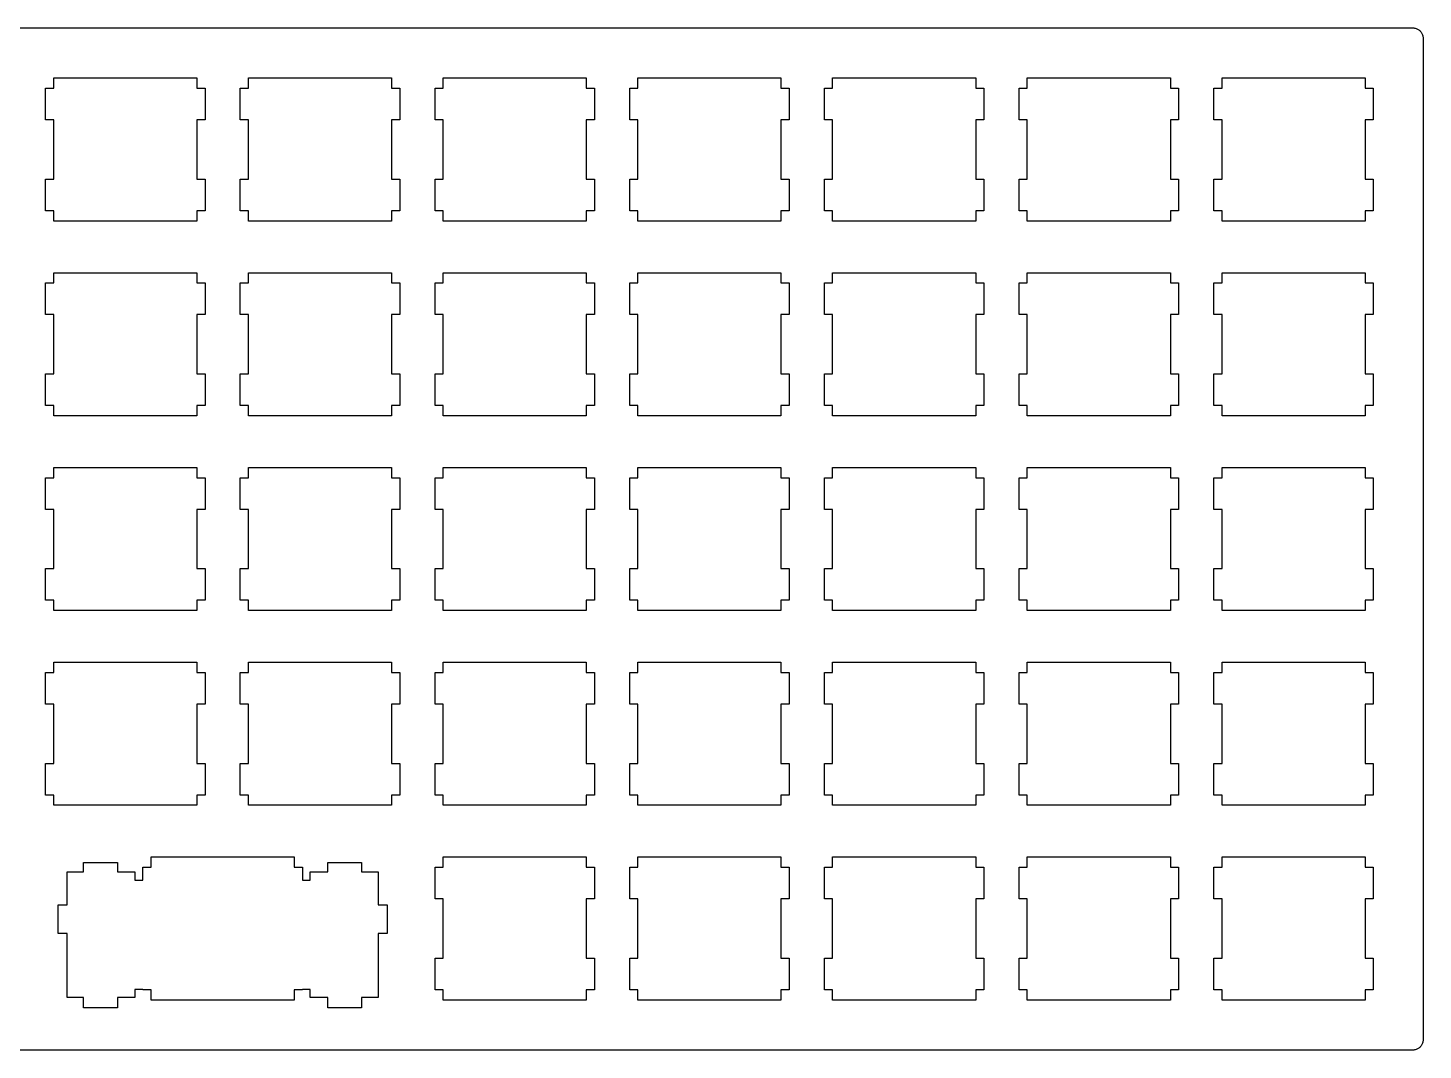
# Model space of a CAD drawing. Header units: inches. Extents: x 0 to 273, y 0 to 100.
# Drawn here: x 136.5 to 273, y 0 to 100 of the extents above; entities that cross this region are included whole.
import ezdxf

# ---------------------------------------------------------------- set-up
doc = ezdxf.new("R2010")
doc.units = ezdxf.units.IN
doc.header["$MEASUREMENT"] = 0
doc.layers.get('0').update_dxf_attribs({"true_color": 0xc2ced6})

msp = doc.modelspace()

# ---------------------------------------------------------------- linework, layer by layer
at = {"color": 0}
for p, q in [((1, 100, 14.5), (272, 100, 14.5)), ((272, 100, 14.5), (272.08, 100, 14.5)), ((272.08, 100, 14.5), (272.16, 99.99, 14.5)), ((272.16, 99.99, 14.5), (272.23, 99.97, 14.5)), ((272.23, 99.97, 14.5), (272.31, 99.95, 14.5)), ((272.31, 99.95, 14.5), (272.38, 99.92, 14.5)), ((272.38, 99.92, 14.5), (272.45, 99.89, 14.5)), ((272.45, 99.89, 14.5), (272.52, 99.85, 14.5)), ((272.52, 99.85, 14.5), (272.59, 99.81, 14.5)), ((272.59, 99.81, 14.5), (272.65, 99.76, 14.5)), ((272.65, 99.76, 14.5), (272.71, 99.71, 14.5)), ((272.71, 99.71, 14.5), (272.76, 99.65, 14.5)), ((272.76, 99.65, 14.5), (272.81, 99.59, 14.5)), ((272.81, 99.59, 14.5), (272.85, 99.52, 14.5)), ((272.85, 99.52, 14.5), (272.89, 99.45, 14.5)), ((272.89, 99.45, 14.5), (272.92, 99.38, 14.5)), ((272.92, 99.38, 14.5), (272.95, 99.31, 14.5)), ((272.95, 99.31, 14.5), (272.97, 99.23, 14.5)), ((272.97, 99.23, 14.5), (272.99, 99.16, 14.5)), ((272.99, 99.16, 14.5), (273, 99.08, 14.5)), ((273, 99.08, 14.5), (273, 99, 14.5)), ((273, 99, 14.5), (273, 1, 14.5)), ((139.03, 94.1, 14.5), (139.03, 95.1, 14.5)), ((139.03, 95.1, 14.5), (153.03, 95.1, 14.5)), ((153.03, 95.1, 14.5), (153.03, 94.1, 14.5)), ((158.08, 94.1, 14.5), (158.08, 95.1, 14.5)), ((158.08, 95.1, 14.5), (172.08, 95.1, 14.5)), ((172.08, 95.1, 14.5), (172.08, 94.1, 14.5)), ((177.13, 94.1, 14.5), (177.13, 95.1, 14.5)), ((177.13, 95.1, 14.5), (191.13, 95.1, 14.5)), ((191.13, 95.1, 14.5), (191.13, 94.1, 14.5)), ((196.18, 94.1, 14.5), (196.18, 95.1, 14.5)), ((196.18, 95.1, 14.5), (210.18, 95.1, 14.5)), ((210.18, 95.1, 14.5), (210.18, 94.1, 14.5)), ((215.23, 94.1, 14.5), (215.23, 95.1, 14.5)), ((215.23, 95.1, 14.5), (229.23, 95.1, 14.5)), ((229.23, 95.1, 14.5), (229.23, 94.1, 14.5)), ((234.28, 94.1, 14.5), (234.28, 95.1, 14.5)), ((234.28, 95.1, 14.5), (248.28, 95.1, 14.5)), ((248.28, 95.1, 14.5), (248.28, 94.1, 14.5)), ((253.33, 94.1, 14.5), (253.33, 95.1, 14.5)), ((253.33, 95.1, 14.5), (267.33, 95.1, 14.5)), ((267.33, 95.1, 14.5), (267.33, 94.1, 14.5)), ((138.23, 91, 14.5), (138.23, 94.1, 14.5)), ((138.23, 94.1, 14.5), (139.03, 94.1, 14.5)), ((153.03, 94.1, 14.5), (153.83, 94.1, 14.5)), ((153.83, 94.1, 14.5), (153.83, 91, 14.5)), ((157.28, 91, 14.5), (157.28, 94.1, 14.5)), ((157.28, 94.1, 14.5), (158.08, 94.1, 14.5)), ((172.08, 94.1, 14.5), (172.88, 94.1, 14.5)), ((172.88, 94.1, 14.5), (172.88, 91, 14.5)), ((176.33, 91, 14.5), (176.33, 94.1, 14.5)), ((176.33, 94.1, 14.5), (177.13, 94.1, 14.5)), ((191.13, 94.1, 14.5), (191.93, 94.1, 14.5)), ((191.93, 94.1, 14.5), (191.93, 91, 14.5)), ((195.38, 91, 14.5), (195.38, 94.1, 14.5)), ((195.38, 94.1, 14.5), (196.18, 94.1, 14.5)), ((210.18, 94.1, 14.5), (210.98, 94.1, 14.5)), ((210.98, 94.1, 14.5), (210.98, 91, 14.5)), ((214.43, 91, 14.5), (214.43, 94.1, 14.5)), ((214.43, 94.1, 14.5), (215.23, 94.1, 14.5)), ((229.23, 94.1, 14.5), (230.03, 94.1, 14.5)), ((230.03, 94.1, 14.5), (230.03, 91, 14.5)), ((233.48, 91, 14.5), (233.48, 94.1, 14.5)), ((233.48, 94.1, 14.5), (234.28, 94.1, 14.5)), ((248.28, 94.1, 14.5), (249.08, 94.1, 14.5)), ((249.08, 94.1, 14.5), (249.08, 91, 14.5)), ((252.53, 91, 14.5), (252.53, 94.1, 14.5)), ((252.53, 94.1, 14.5), (253.33, 94.1, 14.5)), ((267.33, 94.1, 14.5), (268.13, 94.1, 14.5)), ((268.13, 94.1, 14.5), (268.13, 91, 14.5)), ((139.03, 91, 14.5), (138.23, 91, 14.5)), ((139.03, 85.2, 14.5), (139.03, 91, 14.5)), ((153.83, 91, 14.5), (153.03, 91, 14.5)), ((153.03, 91, 14.5), (153.03, 85.2, 14.5)), ((158.08, 91, 14.5), (157.28, 91, 14.5)), ((158.08, 85.2, 14.5), (158.08, 91, 14.5)), ((172.88, 91, 14.5), (172.08, 91, 14.5)), ((172.08, 91, 14.5), (172.08, 85.2, 14.5)), ((177.13, 91, 14.5), (176.33, 91, 14.5)), ((177.13, 85.2, 14.5), (177.13, 91, 14.5)), ((191.93, 91, 14.5), (191.13, 91, 14.5)), ((191.13, 91, 14.5), (191.13, 85.2, 14.5)), ((196.18, 91, 14.5), (195.38, 91, 14.5)), ((196.18, 85.2, 14.5), (196.18, 91, 14.5)), ((210.98, 91, 14.5), (210.18, 91, 14.5)), ((210.18, 91, 14.5), (210.18, 85.2, 14.5)), ((215.23, 91, 14.5), (214.43, 91, 14.5)), ((215.23, 85.2, 14.5), (215.23, 91, 14.5)), ((230.03, 91, 14.5), (229.23, 91, 14.5)), ((229.23, 91, 14.5), (229.23, 85.2, 14.5)), ((234.28, 91, 14.5), (233.48, 91, 14.5)), ((234.28, 85.2, 14.5), (234.28, 91, 14.5)), ((249.08, 91, 14.5), (248.28, 91, 14.5)), ((248.28, 91, 14.5), (248.28, 85.2, 14.5)), ((253.33, 91, 14.5), (252.53, 91, 14.5)), ((253.33, 85.2, 14.5), (253.33, 91, 14.5)), ((268.13, 91, 14.5), (267.33, 91, 14.5)), ((267.33, 91, 14.5), (267.33, 85.2, 14.5)), ((138.23, 82.1, 14.5), (138.23, 85.2, 14.5)), ((138.23, 85.2, 14.5), (139.03, 85.2, 14.5)), ((153.03, 85.2, 14.5), (153.83, 85.2, 14.5)), ((153.83, 85.2, 14.5), (153.83, 82.1, 14.5)), ((157.28, 82.1, 14.5), (157.28, 85.2, 14.5)), ((157.28, 85.2, 14.5), (158.08, 85.2, 14.5)), ((172.08, 85.2, 14.5), (172.88, 85.2, 14.5)), ((172.88, 85.2, 14.5), (172.88, 82.1, 14.5)), ((176.33, 82.1, 14.5), (176.33, 85.2, 14.5)), ((176.33, 85.2, 14.5), (177.13, 85.2, 14.5)), ((191.13, 85.2, 14.5), (191.93, 85.2, 14.5)), ((191.93, 85.2, 14.5), (191.93, 82.1, 14.5)), ((195.38, 82.1, 14.5), (195.38, 85.2, 14.5)), ((195.38, 85.2, 14.5), (196.18, 85.2, 14.5)), ((210.18, 85.2, 14.5), (210.98, 85.2, 14.5)), ((210.98, 85.2, 14.5), (210.98, 82.1, 14.5)), ((214.43, 82.1, 14.5), (214.43, 85.2, 14.5)), ((214.43, 85.2, 14.5), (215.23, 85.2, 14.5)), ((229.23, 85.2, 14.5), (230.03, 85.2, 14.5)), ((230.03, 85.2, 14.5), (230.03, 82.1, 14.5)), ((233.48, 82.1, 14.5), (233.48, 85.2, 14.5)), ((233.48, 85.2, 14.5), (234.28, 85.2, 14.5)), ((248.28, 85.2, 14.5), (249.08, 85.2, 14.5)), ((249.08, 85.2, 14.5), (249.08, 82.1, 14.5)), ((252.53, 82.1, 14.5), (252.53, 85.2, 14.5)), ((252.53, 85.2, 14.5), (253.33, 85.2, 14.5)), ((267.33, 85.2, 14.5), (268.13, 85.2, 14.5)), ((268.13, 85.2, 14.5), (268.13, 82.1, 14.5)), ((139.03, 82.1, 14.5), (138.23, 82.1, 14.5)), ((139.03, 81.1, 14.5), (139.03, 82.1, 14.5)), ((153.03, 82.1, 14.5), (153.03, 81.1, 14.5)), ((153.83, 82.1, 14.5), (153.03, 82.1, 14.5)), ((158.08, 82.1, 14.5), (157.28, 82.1, 14.5)), ((158.08, 81.1, 14.5), (158.08, 82.1, 14.5)), ((172.08, 82.1, 14.5), (172.08, 81.1, 14.5)), ((172.88, 82.1, 14.5), (172.08, 82.1, 14.5)), ((177.13, 82.1, 14.5), (176.33, 82.1, 14.5)), ((177.13, 81.1, 14.5), (177.13, 82.1, 14.5)), ((191.13, 82.1, 14.5), (191.13, 81.1, 14.5)), ((191.93, 82.1, 14.5), (191.13, 82.1, 14.5)), ((196.18, 82.1, 14.5), (195.38, 82.1, 14.5)), ((196.18, 81.1, 14.5), (196.18, 82.1, 14.5)), ((210.18, 82.1, 14.5), (210.18, 81.1, 14.5)), ((210.98, 82.1, 14.5), (210.18, 82.1, 14.5)), ((215.23, 82.1, 14.5), (214.43, 82.1, 14.5)), ((215.23, 81.1, 14.5), (215.23, 82.1, 14.5)), ((229.23, 82.1, 14.5), (229.23, 81.1, 14.5)), ((230.03, 82.1, 14.5), (229.23, 82.1, 14.5)), ((234.28, 82.1, 14.5), (233.48, 82.1, 14.5)), ((234.28, 81.1, 14.5), (234.28, 82.1, 14.5)), ((248.28, 82.1, 14.5), (248.28, 81.1, 14.5)), ((249.08, 82.1, 14.5), (248.28, 82.1, 14.5)), ((253.33, 82.1, 14.5), (252.53, 82.1, 14.5)), ((253.33, 81.1, 14.5), (253.33, 82.1, 14.5)), ((267.33, 82.1, 14.5), (267.33, 81.1, 14.5)), ((268.13, 82.1, 14.5), (267.33, 82.1, 14.5)), ((153.03, 81.1, 14.5), (139.03, 81.1, 14.5)), ((172.08, 81.1, 14.5), (158.08, 81.1, 14.5)), ((191.13, 81.1, 14.5), (177.13, 81.1, 14.5)), ((210.18, 81.1, 14.5), (196.18, 81.1, 14.5)), ((229.23, 81.1, 14.5), (215.23, 81.1, 14.5)), ((248.28, 81.1, 14.5), (234.28, 81.1, 14.5)), ((267.33, 81.1, 14.5), (253.33, 81.1, 14.5)), ((139.03, 75.05, 14.5), (139.03, 76.05, 14.5)), ((139.03, 76.05, 14.5), (153.03, 76.05, 14.5)), ((153.03, 76.05, 14.5), (153.03, 75.05, 14.5)), ((158.08, 75.05, 14.5), (158.08, 76.05, 14.5)), ((158.08, 76.05, 14.5), (172.08, 76.05, 14.5)), ((172.08, 76.05, 14.5), (172.08, 75.05, 14.5)), ((177.13, 75.05, 14.5), (177.13, 76.05, 14.5)), ((177.13, 76.05, 14.5), (191.13, 76.05, 14.5)), ((191.13, 76.05, 14.5), (191.13, 75.05, 14.5)), ((196.18, 75.05, 14.5), (196.18, 76.05, 14.5)), ((196.18, 76.05, 14.5), (210.18, 76.05, 14.5)), ((210.18, 76.05, 14.5), (210.18, 75.05, 14.5)), ((215.23, 75.05, 14.5), (215.23, 76.05, 14.5)), ((215.23, 76.05, 14.5), (229.23, 76.05, 14.5)), ((229.23, 76.05, 14.5), (229.23, 75.05, 14.5)), ((234.28, 75.05, 14.5), (234.28, 76.05, 14.5)), ((234.28, 76.05, 14.5), (248.28, 76.05, 14.5)), ((248.28, 76.05, 14.5), (248.28, 75.05, 14.5)), ((253.33, 75.05, 14.5), (253.33, 76.05, 14.5)), ((253.33, 76.05, 14.5), (267.33, 76.05, 14.5)), ((267.33, 76.05, 14.5), (267.33, 75.05, 14.5)), ((138.23, 71.95, 14.5), (138.23, 75.05, 14.5)), ((138.23, 75.05, 14.5), (139.03, 75.05, 14.5)), ((153.03, 75.05, 14.5), (153.83, 75.05, 14.5)), ((153.83, 75.05, 14.5), (153.83, 71.95, 14.5)), ((157.28, 71.95, 14.5), (157.28, 75.05, 14.5)), ((157.28, 75.05, 14.5), (158.08, 75.05, 14.5)), ((172.08, 75.05, 14.5), (172.88, 75.05, 14.5)), ((172.88, 75.05, 14.5), (172.88, 71.95, 14.5)), ((176.33, 71.95, 14.5), (176.33, 75.05, 14.5)), ((176.33, 75.05, 14.5), (177.13, 75.05, 14.5)), ((191.13, 75.05, 14.5), (191.93, 75.05, 14.5)), ((191.93, 75.05, 14.5), (191.93, 71.95, 14.5)), ((195.38, 71.95, 14.5), (195.38, 75.05, 14.5)), ((195.38, 75.05, 14.5), (196.18, 75.05, 14.5)), ((210.18, 75.05, 14.5), (210.98, 75.05, 14.5)), ((210.98, 75.05, 14.5), (210.98, 71.95, 14.5)), ((214.43, 71.95, 14.5), (214.43, 75.05, 14.5)), ((214.43, 75.05, 14.5), (215.23, 75.05, 14.5)), ((229.23, 75.05, 14.5), (230.03, 75.05, 14.5)), ((230.03, 75.05, 14.5), (230.03, 71.95, 14.5)), ((233.48, 71.95, 14.5), (233.48, 75.05, 14.5)), ((233.48, 75.05, 14.5), (234.28, 75.05, 14.5)), ((248.28, 75.05, 14.5), (249.08, 75.05, 14.5)), ((249.08, 75.05, 14.5), (249.08, 71.95, 14.5)), ((252.53, 71.95, 14.5), (252.53, 75.05, 14.5)), ((252.53, 75.05, 14.5), (253.33, 75.05, 14.5)), ((267.33, 75.05, 14.5), (268.13, 75.05, 14.5)), ((268.13, 75.05, 14.5), (268.13, 71.95, 14.5)), ((139.03, 71.95, 14.5), (138.23, 71.95, 14.5)), ((139.03, 66.15, 14.5), (139.03, 71.95, 14.5)), ((153.83, 71.95, 14.5), (153.03, 71.95, 14.5)), ((153.03, 71.95, 14.5), (153.03, 66.15, 14.5)), ((158.08, 71.95, 14.5), (157.28, 71.95, 14.5)), ((158.08, 66.15, 14.5), (158.08, 71.95, 14.5)), ((172.88, 71.95, 14.5), (172.08, 71.95, 14.5)), ((172.08, 71.95, 14.5), (172.08, 66.15, 14.5)), ((177.13, 71.95, 14.5), (176.33, 71.95, 14.5)), ((177.13, 66.15, 14.5), (177.13, 71.95, 14.5)), ((191.93, 71.95, 14.5), (191.13, 71.95, 14.5)), ((191.13, 71.95, 14.5), (191.13, 66.15, 14.5)), ((196.18, 71.95, 14.5), (195.38, 71.95, 14.5)), ((196.18, 66.15, 14.5), (196.18, 71.95, 14.5)), ((210.98, 71.95, 14.5), (210.18, 71.95, 14.5)), ((210.18, 71.95, 14.5), (210.18, 66.15, 14.5)), ((215.23, 71.95, 14.5), (214.43, 71.95, 14.5)), ((215.23, 66.15, 14.5), (215.23, 71.95, 14.5)), ((230.03, 71.95, 14.5), (229.23, 71.95, 14.5)), ((229.23, 71.95, 14.5), (229.23, 66.15, 14.5)), ((234.28, 71.95, 14.5), (233.48, 71.95, 14.5)), ((234.28, 66.15, 14.5), (234.28, 71.95, 14.5)), ((249.08, 71.95, 14.5), (248.28, 71.95, 14.5)), ((248.28, 71.95, 14.5), (248.28, 66.15, 14.5)), ((253.33, 71.95, 14.5), (252.53, 71.95, 14.5)), ((253.33, 66.15, 14.5), (253.33, 71.95, 14.5)), ((268.13, 71.95, 14.5), (267.33, 71.95, 14.5)), ((267.33, 71.95, 14.5), (267.33, 66.15, 14.5)), ((138.23, 63.05, 14.5), (138.23, 66.15, 14.5)), ((138.23, 66.15, 14.5), (139.03, 66.15, 14.5)), ((153.03, 66.15, 14.5), (153.83, 66.15, 14.5)), ((153.83, 66.15, 14.5), (153.83, 63.05, 14.5)), ((157.28, 63.05, 14.5), (157.28, 66.15, 14.5)), ((157.28, 66.15, 14.5), (158.08, 66.15, 14.5)), ((172.08, 66.15, 14.5), (172.88, 66.15, 14.5)), ((172.88, 66.15, 14.5), (172.88, 63.05, 14.5)), ((176.33, 63.05, 14.5), (176.33, 66.15, 14.5)), ((176.33, 66.15, 14.5), (177.13, 66.15, 14.5)), ((191.13, 66.15, 14.5), (191.93, 66.15, 14.5)), ((191.93, 66.15, 14.5), (191.93, 63.05, 14.5)), ((195.38, 63.05, 14.5), (195.38, 66.15, 14.5)), ((195.38, 66.15, 14.5), (196.18, 66.15, 14.5)), ((210.18, 66.15, 14.5), (210.98, 66.15, 14.5)), ((210.98, 66.15, 14.5), (210.98, 63.05, 14.5)), ((214.43, 63.05, 14.5), (214.43, 66.15, 14.5)), ((214.43, 66.15, 14.5), (215.23, 66.15, 14.5)), ((229.23, 66.15, 14.5), (230.03, 66.15, 14.5)), ((230.03, 66.15, 14.5), (230.03, 63.05, 14.5)), ((233.48, 63.05, 14.5), (233.48, 66.15, 14.5)), ((233.48, 66.15, 14.5), (234.28, 66.15, 14.5)), ((248.28, 66.15, 14.5), (249.08, 66.15, 14.5)), ((249.08, 66.15, 14.5), (249.08, 63.05, 14.5)), ((252.53, 63.05, 14.5), (252.53, 66.15, 14.5)), ((252.53, 66.15, 14.5), (253.33, 66.15, 14.5)), ((267.33, 66.15, 14.5), (268.13, 66.15, 14.5)), ((268.13, 66.15, 14.5), (268.13, 63.05, 14.5)), ((139.03, 63.05, 14.5), (138.23, 63.05, 14.5)), ((139.03, 62.05, 14.5), (139.03, 63.05, 14.5)), ((153.03, 63.05, 14.5), (153.03, 62.05, 14.5)), ((153.83, 63.05, 14.5), (153.03, 63.05, 14.5)), ((158.08, 63.05, 14.5), (157.28, 63.05, 14.5)), ((158.08, 62.05, 14.5), (158.08, 63.05, 14.5)), ((172.08, 63.05, 14.5), (172.08, 62.05, 14.5)), ((172.88, 63.05, 14.5), (172.08, 63.05, 14.5)), ((177.13, 63.05, 14.5), (176.33, 63.05, 14.5)), ((177.13, 62.05, 14.5), (177.13, 63.05, 14.5)), ((191.13, 63.05, 14.5), (191.13, 62.05, 14.5)), ((191.93, 63.05, 14.5), (191.13, 63.05, 14.5)), ((196.18, 63.05, 14.5), (195.38, 63.05, 14.5)), ((196.18, 62.05, 14.5), (196.18, 63.05, 14.5)), ((210.18, 63.05, 14.5), (210.18, 62.05, 14.5)), ((210.98, 63.05, 14.5), (210.18, 63.05, 14.5)), ((215.23, 63.05, 14.5), (214.43, 63.05, 14.5)), ((215.23, 62.05, 14.5), (215.23, 63.05, 14.5)), ((229.23, 63.05, 14.5), (229.23, 62.05, 14.5)), ((230.03, 63.05, 14.5), (229.23, 63.05, 14.5)), ((234.28, 63.05, 14.5), (233.48, 63.05, 14.5)), ((234.28, 62.05, 14.5), (234.28, 63.05, 14.5)), ((248.28, 63.05, 14.5), (248.28, 62.05, 14.5)), ((249.08, 63.05, 14.5), (248.28, 63.05, 14.5)), ((253.33, 63.05, 14.5), (252.53, 63.05, 14.5)), ((253.33, 62.05, 14.5), (253.33, 63.05, 14.5)), ((267.33, 63.05, 14.5), (267.33, 62.05, 14.5)), ((268.13, 63.05, 14.5), (267.33, 63.05, 14.5)), ((153.03, 62.05, 14.5), (139.03, 62.05, 14.5)), ((172.08, 62.05, 14.5), (158.08, 62.05, 14.5)), ((191.13, 62.05, 14.5), (177.13, 62.05, 14.5)), ((210.18, 62.05, 14.5), (196.18, 62.05, 14.5)), ((229.23, 62.05, 14.5), (215.23, 62.05, 14.5)), ((248.28, 62.05, 14.5), (234.28, 62.05, 14.5)), ((267.33, 62.05, 14.5), (253.33, 62.05, 14.5)), ((138.23, 52.9, 14.5), (138.23, 56, 14.5)), ((138.23, 56, 14.5), (139.03, 56, 14.5)), ((139.03, 56, 14.5), (139.03, 57, 14.5)), ((139.03, 57, 14.5), (153.03, 57, 14.5)), ((153.03, 57, 14.5), (153.03, 56, 14.5)), ((153.03, 56, 14.5), (153.83, 56, 14.5)), ((153.83, 56, 14.5), (153.83, 52.9, 14.5)), ((157.28, 52.9, 14.5), (157.28, 56, 14.5)), ((157.28, 56, 14.5), (158.08, 56, 14.5)), ((158.08, 56, 14.5), (158.08, 57, 14.5)), ((158.08, 57, 14.5), (172.08, 57, 14.5)), ((172.08, 57, 14.5), (172.08, 56, 14.5)), ((172.08, 56, 14.5), (172.88, 56, 14.5)), ((172.88, 56, 14.5), (172.88, 52.9, 14.5)), ((176.33, 52.9, 14.5), (176.33, 56, 14.5)), ((176.33, 56, 14.5), (177.13, 56, 14.5)), ((177.13, 56, 14.5), (177.13, 57, 14.5)), ((177.13, 57, 14.5), (191.13, 57, 14.5)), ((191.13, 57, 14.5), (191.13, 56, 14.5)), ((191.13, 56, 14.5), (191.93, 56, 14.5)), ((191.93, 56, 14.5), (191.93, 52.9, 14.5)), ((195.38, 52.9, 14.5), (195.38, 56, 14.5)), ((195.38, 56, 14.5), (196.18, 56, 14.5)), ((196.18, 56, 14.5), (196.18, 57, 14.5)), ((196.18, 57, 14.5), (210.18, 57, 14.5)), ((210.18, 57, 14.5), (210.18, 56, 14.5)), ((210.18, 56, 14.5), (210.98, 56, 14.5)), ((210.98, 56, 14.5), (210.98, 52.9, 14.5)), ((214.43, 52.9, 14.5), (214.43, 56, 14.5)), ((214.43, 56, 14.5), (215.23, 56, 14.5)), ((215.23, 56, 14.5), (215.23, 57, 14.5)), ((215.23, 57, 14.5), (229.23, 57, 14.5)), ((229.23, 57, 14.5), (229.23, 56, 14.5)), ((229.23, 56, 14.5), (230.03, 56, 14.5)), ((230.03, 56, 14.5), (230.03, 52.9, 14.5)), ((233.48, 52.9, 14.5), (233.48, 56, 14.5)), ((233.48, 56, 14.5), (234.28, 56, 14.5)), ((234.28, 56, 14.5), (234.28, 57, 14.5)), ((234.28, 57, 14.5), (248.28, 57, 14.5)), ((248.28, 57, 14.5), (248.28, 56, 14.5)), ((248.28, 56, 14.5), (249.08, 56, 14.5)), ((249.08, 56, 14.5), (249.08, 52.9, 14.5)), ((252.53, 52.9, 14.5), (252.53, 56, 14.5)), ((252.53, 56, 14.5), (253.33, 56, 14.5)), ((253.33, 56, 14.5), (253.33, 57, 14.5)), ((253.33, 57, 14.5), (267.33, 57, 14.5)), ((267.33, 57, 14.5), (267.33, 56, 14.5)), ((267.33, 56, 14.5), (268.13, 56, 14.5)), ((268.13, 56, 14.5), (268.13, 52.9, 14.5)), ((139.03, 52.9, 14.5), (138.23, 52.9, 14.5)), ((139.03, 47.1, 14.5), (139.03, 52.9, 14.5)), ((153.83, 52.9, 14.5), (153.03, 52.9, 14.5)), ((153.03, 52.9, 14.5), (153.03, 47.1, 14.5)), ((158.08, 52.9, 14.5), (157.28, 52.9, 14.5)), ((158.08, 47.1, 14.5), (158.08, 52.9, 14.5)), ((172.88, 52.9, 14.5), (172.08, 52.9, 14.5)), ((172.08, 52.9, 14.5), (172.08, 47.1, 14.5)), ((177.13, 52.9, 14.5), (176.33, 52.9, 14.5)), ((177.13, 47.1, 14.5), (177.13, 52.9, 14.5)), ((191.93, 52.9, 14.5), (191.13, 52.9, 14.5)), ((191.13, 52.9, 14.5), (191.13, 47.1, 14.5)), ((196.18, 52.9, 14.5), (195.38, 52.9, 14.5)), ((196.18, 47.1, 14.5), (196.18, 52.9, 14.5)), ((210.98, 52.9, 14.5), (210.18, 52.9, 14.5)), ((210.18, 52.9, 14.5), (210.18, 47.1, 14.5)), ((215.23, 52.9, 14.5), (214.43, 52.9, 14.5)), ((215.23, 47.1, 14.5), (215.23, 52.9, 14.5)), ((230.03, 52.9, 14.5), (229.23, 52.9, 14.5)), ((229.23, 52.9, 14.5), (229.23, 47.1, 14.5)), ((234.28, 52.9, 14.5), (233.48, 52.9, 14.5)), ((234.28, 47.1, 14.5), (234.28, 52.9, 14.5)), ((249.08, 52.9, 14.5), (248.28, 52.9, 14.5)), ((248.28, 52.9, 14.5), (248.28, 47.1, 14.5)), ((253.33, 52.9, 14.5), (252.53, 52.9, 14.5)), ((253.33, 47.1, 14.5), (253.33, 52.9, 14.5)), ((268.13, 52.9, 14.5), (267.33, 52.9, 14.5)), ((267.33, 52.9, 14.5), (267.33, 47.1, 14.5)), ((138.23, 44, 14.5), (138.23, 47.1, 14.5)), ((138.23, 47.1, 14.5), (139.03, 47.1, 14.5)), ((153.03, 47.1, 14.5), (153.83, 47.1, 14.5)), ((153.83, 47.1, 14.5), (153.83, 44, 14.5)), ((157.28, 44, 14.5), (157.28, 47.1, 14.5)), ((157.28, 47.1, 14.5), (158.08, 47.1, 14.5)), ((172.08, 47.1, 14.5), (172.88, 47.1, 14.5)), ((172.88, 47.1, 14.5), (172.88, 44, 14.5)), ((176.33, 44, 14.5), (176.33, 47.1, 14.5)), ((176.33, 47.1, 14.5), (177.13, 47.1, 14.5)), ((191.13, 47.1, 14.5), (191.93, 47.1, 14.5)), ((191.93, 47.1, 14.5), (191.93, 44, 14.5)), ((195.38, 44, 14.5), (195.38, 47.1, 14.5)), ((195.38, 47.1, 14.5), (196.18, 47.1, 14.5)), ((210.18, 47.1, 14.5), (210.98, 47.1, 14.5)), ((210.98, 47.1, 14.5), (210.98, 44, 14.5)), ((214.43, 44, 14.5), (214.43, 47.1, 14.5)), ((214.43, 47.1, 14.5), (215.23, 47.1, 14.5)), ((229.23, 47.1, 14.5), (230.03, 47.1, 14.5)), ((230.03, 47.1, 14.5), (230.03, 44, 14.5)), ((233.48, 44, 14.5), (233.48, 47.1, 14.5)), ((233.48, 47.1, 14.5), (234.28, 47.1, 14.5)), ((248.28, 47.1, 14.5), (249.08, 47.1, 14.5)), ((249.08, 47.1, 14.5), (249.08, 44, 14.5)), ((252.53, 44, 14.5), (252.53, 47.1, 14.5)), ((252.53, 47.1, 14.5), (253.33, 47.1, 14.5)), ((267.33, 47.1, 14.5), (268.13, 47.1, 14.5)), ((268.13, 47.1, 14.5), (268.13, 44, 14.5)), ((139.03, 44, 14.5), (138.23, 44, 14.5)), ((139.03, 43, 14.5), (139.03, 44, 14.5)), ((153.03, 44, 14.5), (153.03, 43, 14.5)), ((153.83, 44, 14.5), (153.03, 44, 14.5)), ((158.08, 44, 14.5), (157.28, 44, 14.5)), ((158.08, 43, 14.5), (158.08, 44, 14.5)), ((172.08, 44, 14.5), (172.08, 43, 14.5)), ((172.88, 44, 14.5), (172.08, 44, 14.5)), ((177.13, 44, 14.5), (176.33, 44, 14.5)), ((177.13, 43, 14.5), (177.13, 44, 14.5)), ((191.13, 44, 14.5), (191.13, 43, 14.5)), ((191.93, 44, 14.5), (191.13, 44, 14.5)), ((196.18, 44, 14.5), (195.38, 44, 14.5)), ((196.18, 43, 14.5), (196.18, 44, 14.5)), ((210.18, 44, 14.5), (210.18, 43, 14.5)), ((210.98, 44, 14.5), (210.18, 44, 14.5)), ((215.23, 44, 14.5), (214.43, 44, 14.5)), ((215.23, 43, 14.5), (215.23, 44, 14.5)), ((229.23, 44, 14.5), (229.23, 43, 14.5)), ((230.03, 44, 14.5), (229.23, 44, 14.5)), ((234.28, 44, 14.5), (233.48, 44, 14.5)), ((234.28, 43, 14.5), (234.28, 44, 14.5)), ((248.28, 44, 14.5), (248.28, 43, 14.5)), ((249.08, 44, 14.5), (248.28, 44, 14.5)), ((253.33, 44, 14.5), (252.53, 44, 14.5)), ((253.33, 43, 14.5), (253.33, 44, 14.5)), ((267.33, 44, 14.5), (267.33, 43, 14.5)), ((268.13, 44, 14.5), (267.33, 44, 14.5)), ((153.03, 43, 14.5), (139.03, 43, 14.5)), ((172.08, 43, 14.5), (158.08, 43, 14.5)), ((191.13, 43, 14.5), (177.13, 43, 14.5)), ((210.18, 43, 14.5), (196.18, 43, 14.5)), ((229.23, 43, 14.5), (215.23, 43, 14.5)), ((248.28, 43, 14.5), (234.28, 43, 14.5)), ((267.33, 43, 14.5), (253.33, 43, 14.5)), ((138.23, 33.85, 14.5), (138.23, 36.95, 14.5)), ((138.23, 36.95, 14.5), (139.03, 36.95, 14.5)), ((139.03, 36.95, 14.5), (139.03, 37.95, 14.5)), ((139.03, 37.95, 14.5), (153.03, 37.95, 14.5)), ((153.03, 37.95, 14.5), (153.03, 36.95, 14.5)), ((153.03, 36.95, 14.5), (153.83, 36.95, 14.5)), ((153.83, 36.95, 14.5), (153.83, 33.85, 14.5)), ((157.28, 33.85, 14.5), (157.28, 36.95, 14.5)), ((157.28, 36.95, 14.5), (158.08, 36.95, 14.5)), ((158.08, 36.95, 14.5), (158.08, 37.95, 14.5)), ((158.08, 37.95, 14.5), (172.08, 37.95, 14.5)), ((172.08, 37.95, 14.5), (172.08, 36.95, 14.5)), ((172.08, 36.95, 14.5), (172.88, 36.95, 14.5)), ((172.88, 36.95, 14.5), (172.88, 33.85, 14.5)), ((176.33, 33.85, 14.5), (176.33, 36.95, 14.5)), ((176.33, 36.95, 14.5), (177.13, 36.95, 14.5)), ((177.13, 36.95, 14.5), (177.13, 37.95, 14.5)), ((177.13, 37.95, 14.5), (191.13, 37.95, 14.5)), ((191.13, 37.95, 14.5), (191.13, 36.95, 14.5)), ((191.13, 36.95, 14.5), (191.93, 36.95, 14.5)), ((191.93, 36.95, 14.5), (191.93, 33.85, 14.5)), ((195.38, 33.85, 14.5), (195.38, 36.95, 14.5)), ((195.38, 36.95, 14.5), (196.18, 36.95, 14.5)), ((196.18, 36.95, 14.5), (196.18, 37.95, 14.5)), ((196.18, 37.95, 14.5), (210.18, 37.95, 14.5)), ((210.18, 37.95, 14.5), (210.18, 36.95, 14.5)), ((210.18, 36.95, 14.5), (210.98, 36.95, 14.5)), ((210.98, 36.95, 14.5), (210.98, 33.85, 14.5)), ((214.43, 33.85, 14.5), (214.43, 36.95, 14.5)), ((214.43, 36.95, 14.5), (215.23, 36.95, 14.5)), ((215.23, 36.95, 14.5), (215.23, 37.95, 14.5)), ((215.23, 37.95, 14.5), (229.23, 37.95, 14.5)), ((229.23, 37.95, 14.5), (229.23, 36.95, 14.5)), ((229.23, 36.95, 14.5), (230.03, 36.95, 14.5)), ((230.03, 36.95, 14.5), (230.03, 33.85, 14.5)), ((233.48, 33.85, 14.5), (233.48, 36.95, 14.5)), ((233.48, 36.95, 14.5), (234.28, 36.95, 14.5)), ((234.28, 36.95, 14.5), (234.28, 37.95, 14.5)), ((234.28, 37.95, 14.5), (248.28, 37.95, 14.5)), ((248.28, 37.95, 14.5), (248.28, 36.95, 14.5)), ((248.28, 36.95, 14.5), (249.08, 36.95, 14.5)), ((249.08, 36.95, 14.5), (249.08, 33.85, 14.5)), ((252.53, 33.85, 14.5), (252.53, 36.95, 14.5)), ((252.53, 36.95, 14.5), (253.33, 36.95, 14.5)), ((253.33, 36.95, 14.5), (253.33, 37.95, 14.5)), ((253.33, 37.95, 14.5), (267.33, 37.95, 14.5)), ((267.33, 37.95, 14.5), (267.33, 36.95, 14.5)), ((267.33, 36.95, 14.5), (268.13, 36.95, 14.5)), ((268.13, 36.95, 14.5), (268.13, 33.85, 14.5)), ((139.03, 33.85, 14.5), (138.23, 33.85, 14.5)), ((139.03, 28.05, 14.5), (139.03, 33.85, 14.5)), ((153.83, 33.85, 14.5), (153.03, 33.85, 14.5)), ((153.03, 33.85, 14.5), (153.03, 28.05, 14.5)), ((158.08, 33.85, 14.5), (157.28, 33.85, 14.5)), ((158.08, 28.05, 14.5), (158.08, 33.85, 14.5)), ((172.88, 33.85, 14.5), (172.08, 33.85, 14.5)), ((172.08, 33.85, 14.5), (172.08, 28.05, 14.5)), ((177.13, 33.85, 14.5), (176.33, 33.85, 14.5)), ((177.13, 28.05, 14.5), (177.13, 33.85, 14.5)), ((191.93, 33.85, 14.5), (191.13, 33.85, 14.5)), ((191.13, 33.85, 14.5), (191.13, 28.05, 14.5)), ((196.18, 33.85, 14.5), (195.38, 33.85, 14.5)), ((196.18, 28.05, 14.5), (196.18, 33.85, 14.5)), ((210.98, 33.85, 14.5), (210.18, 33.85, 14.5)), ((210.18, 33.85, 14.5), (210.18, 28.05, 14.5)), ((215.23, 33.85, 14.5), (214.43, 33.85, 14.5)), ((215.23, 28.05, 14.5), (215.23, 33.85, 14.5)), ((230.03, 33.85, 14.5), (229.23, 33.85, 14.5)), ((229.23, 33.85, 14.5), (229.23, 28.05, 14.5)), ((234.28, 33.85, 14.5), (233.48, 33.85, 14.5)), ((234.28, 28.05, 14.5), (234.28, 33.85, 14.5)), ((249.08, 33.85, 14.5), (248.28, 33.85, 14.5)), ((248.28, 33.85, 14.5), (248.28, 28.05, 14.5)), ((253.33, 33.85, 14.5), (252.53, 33.85, 14.5)), ((253.33, 28.05, 14.5), (253.33, 33.85, 14.5)), ((268.13, 33.85, 14.5), (267.33, 33.85, 14.5)), ((267.33, 33.85, 14.5), (267.33, 28.05, 14.5)), ((138.23, 24.95, 14.5), (138.23, 28.05, 14.5)), ((138.23, 28.05, 14.5), (139.03, 28.05, 14.5)), ((153.03, 28.05, 14.5), (153.83, 28.05, 14.5)), ((153.83, 28.05, 14.5), (153.83, 24.95, 14.5)), ((157.28, 24.95, 14.5), (157.28, 28.05, 14.5)), ((157.28, 28.05, 14.5), (158.08, 28.05, 14.5)), ((172.08, 28.05, 14.5), (172.88, 28.05, 14.5)), ((172.88, 28.05, 14.5), (172.88, 24.95, 14.5)), ((176.33, 24.95, 14.5), (176.33, 28.05, 14.5)), ((176.33, 28.05, 14.5), (177.13, 28.05, 14.5)), ((191.13, 28.05, 14.5), (191.93, 28.05, 14.5)), ((191.93, 28.05, 14.5), (191.93, 24.95, 14.5)), ((195.38, 24.95, 14.5), (195.38, 28.05, 14.5)), ((195.38, 28.05, 14.5), (196.18, 28.05, 14.5)), ((210.18, 28.05, 14.5), (210.98, 28.05, 14.5)), ((210.98, 28.05, 14.5), (210.98, 24.95, 14.5)), ((214.43, 24.95, 14.5), (214.43, 28.05, 14.5)), ((214.43, 28.05, 14.5), (215.23, 28.05, 14.5)), ((229.23, 28.05, 14.5), (230.03, 28.05, 14.5)), ((230.03, 28.05, 14.5), (230.03, 24.95, 14.5)), ((233.48, 24.95, 14.5), (233.48, 28.05, 14.5)), ((233.48, 28.05, 14.5), (234.28, 28.05, 14.5)), ((248.28, 28.05, 14.5), (249.08, 28.05, 14.5)), ((249.08, 28.05, 14.5), (249.08, 24.95, 14.5)), ((252.53, 24.95, 14.5), (252.53, 28.05, 14.5)), ((252.53, 28.05, 14.5), (253.33, 28.05, 14.5)), ((267.33, 28.05, 14.5), (268.13, 28.05, 14.5)), ((268.13, 28.05, 14.5), (268.13, 24.95, 14.5)), ((139.03, 24.95, 14.5), (138.23, 24.95, 14.5)), ((139.03, 23.95, 14.5), (139.03, 24.95, 14.5)), ((153.03, 24.95, 14.5), (153.03, 23.95, 14.5)), ((153.83, 24.95, 14.5), (153.03, 24.95, 14.5)), ((158.08, 24.95, 14.5), (157.28, 24.95, 14.5)), ((158.08, 23.95, 14.5), (158.08, 24.95, 14.5)), ((172.08, 24.95, 14.5), (172.08, 23.95, 14.5)), ((172.88, 24.95, 14.5), (172.08, 24.95, 14.5)), ((177.13, 24.95, 14.5), (176.33, 24.95, 14.5)), ((177.13, 23.95, 14.5), (177.13, 24.95, 14.5)), ((191.13, 24.95, 14.5), (191.13, 23.95, 14.5)), ((191.93, 24.95, 14.5), (191.13, 24.95, 14.5)), ((196.18, 24.95, 14.5), (195.38, 24.95, 14.5)), ((196.18, 23.95, 14.5), (196.18, 24.95, 14.5)), ((210.18, 24.95, 14.5), (210.18, 23.95, 14.5)), ((210.98, 24.95, 14.5), (210.18, 24.95, 14.5)), ((215.23, 24.95, 14.5), (214.43, 24.95, 14.5)), ((215.23, 23.95, 14.5), (215.23, 24.95, 14.5)), ((229.23, 24.95, 14.5), (229.23, 23.95, 14.5)), ((230.03, 24.95, 14.5), (229.23, 24.95, 14.5)), ((234.28, 24.95, 14.5), (233.48, 24.95, 14.5)), ((234.28, 23.95, 14.5), (234.28, 24.95, 14.5)), ((248.28, 24.95, 14.5), (248.28, 23.95, 14.5)), ((249.08, 24.95, 14.5), (248.28, 24.95, 14.5)), ((253.33, 24.95, 14.5), (252.53, 24.95, 14.5)), ((253.33, 23.95, 14.5), (253.33, 24.95, 14.5)), ((267.33, 24.95, 14.5), (267.33, 23.95, 14.5)), ((268.13, 24.95, 14.5), (267.33, 24.95, 14.5)), ((153.03, 23.95, 14.5), (139.03, 23.95, 14.5)), ((172.08, 23.95, 14.5), (158.08, 23.95, 14.5)), ((191.13, 23.95, 14.5), (177.13, 23.95, 14.5)), ((210.18, 23.95, 14.5), (196.18, 23.95, 14.5)), ((229.23, 23.95, 14.5), (215.23, 23.95, 14.5)), ((248.28, 23.95, 14.5), (234.28, 23.95, 14.5)), ((267.33, 23.95, 14.5), (253.33, 23.95, 14.5)), ((141.95, 17.43, 14.5), (141.95, 18.35, 14.5)), ((141.95, 18.35, 14.5), (145.25, 18.35, 14.5)), ((145.25, 18.35, 14.5), (145.25, 17.43, 14.5)), ((147.75, 16.63, 14.5), (147.75, 17.9, 14.5)), ((147.75, 17.9, 14.5), (148.55, 17.9, 14.5)), ((148.55, 17.9, 14.5), (148.55, 18.9, 14.5)), ((148.55, 18.9, 14.5), (162.55, 18.9, 14.5)), ((162.55, 18.9, 14.5), (162.55, 17.9, 14.5)), ((162.55, 17.9, 14.5), (163.35, 17.9, 14.5)), ((163.35, 17.9, 14.5), (163.35, 16.63, 14.5)), ((165.85, 17.43, 14.5), (165.85, 18.35, 14.5)), ((165.85, 18.35, 14.5), (169.15, 18.35, 14.5)), ((169.15, 18.35, 14.5), (169.15, 17.43, 14.5)), ((176.33, 14.8, 14.5), (176.33, 17.9, 14.5)), ((176.33, 17.9, 14.5), (177.13, 17.9, 14.5)), ((177.13, 17.9, 14.5), (177.13, 18.9, 14.5)), ((177.13, 18.9, 14.5), (191.13, 18.9, 14.5)), ((191.13, 18.9, 14.5), (191.13, 17.9, 14.5)), ((191.13, 17.9, 14.5), (191.93, 17.9, 14.5)), ((191.93, 17.9, 14.5), (191.93, 14.8, 14.5)), ((195.38, 14.8, 14.5), (195.38, 17.9, 14.5)), ((195.38, 17.9, 14.5), (196.18, 17.9, 14.5)), ((196.18, 17.9, 14.5), (196.18, 18.9, 14.5)), ((196.18, 18.9, 14.5), (210.18, 18.9, 14.5)), ((210.18, 18.9, 14.5), (210.18, 17.9, 14.5)), ((210.18, 17.9, 14.5), (210.98, 17.9, 14.5)), ((210.98, 17.9, 14.5), (210.98, 14.8, 14.5)), ((214.43, 14.8, 14.5), (214.43, 17.9, 14.5)), ((214.43, 17.9, 14.5), (215.23, 17.9, 14.5)), ((215.23, 17.9, 14.5), (215.23, 18.9, 14.5)), ((215.23, 18.9, 14.5), (229.23, 18.9, 14.5)), ((229.23, 18.9, 14.5), (229.23, 17.9, 14.5)), ((229.23, 17.9, 14.5), (230.03, 17.9, 14.5)), ((230.03, 17.9, 14.5), (230.03, 14.8, 14.5)), ((233.48, 14.8, 14.5), (233.48, 17.9, 14.5)), ((233.48, 17.9, 14.5), (234.28, 17.9, 14.5)), ((234.28, 17.9, 14.5), (234.28, 18.9, 14.5)), ((234.28, 18.9, 14.5), (248.28, 18.9, 14.5)), ((248.28, 18.9, 14.5), (248.28, 17.9, 14.5)), ((248.28, 17.9, 14.5), (249.08, 17.9, 14.5)), ((249.08, 17.9, 14.5), (249.08, 14.8, 14.5)), ((252.53, 14.8, 14.5), (252.53, 17.9, 14.5)), ((252.53, 17.9, 14.5), (253.33, 17.9, 14.5)), ((253.33, 17.9, 14.5), (253.33, 18.9, 14.5)), ((253.33, 18.9, 14.5), (267.33, 18.9, 14.5)), ((267.33, 18.9, 14.5), (267.33, 17.9, 14.5)), ((267.33, 17.9, 14.5), (268.13, 17.9, 14.5)), ((268.13, 17.9, 14.5), (268.13, 14.8, 14.5)), ((140.33, 14.2, 14.5), (140.33, 17.43, 14.5)), ((140.33, 17.43, 14.5), (141.95, 17.43, 14.5)), ((145.25, 17.43, 14.5), (146.97, 17.43, 14.5)), ((146.97, 17.43, 14.5), (146.97, 16.63, 14.5)), ((146.97, 16.63, 14.5), (147.75, 16.63, 14.5)), ((163.35, 16.63, 14.5), (164.13, 16.63, 14.5)), ((164.13, 16.63, 14.5), (164.13, 17.43, 14.5)), ((164.13, 17.43, 14.5), (165.85, 17.43, 14.5)), ((169.15, 17.43, 14.5), (170.78, 17.43, 14.5)), ((170.78, 17.43, 14.5), (170.78, 14.2, 14.5)), ((139.45, 11.4, 14.5), (139.45, 14.2, 14.5)), ((139.45, 14.2, 14.5), (140.33, 14.2, 14.5)), ((170.78, 14.2, 14.5), (171.65, 14.2, 14.5)), ((171.65, 14.2, 14.5), (171.65, 11.4, 14.5)), ((177.13, 14.8, 14.5), (176.33, 14.8, 14.5)), ((177.13, 9, 14.5), (177.13, 14.8, 14.5)), ((191.93, 14.8, 14.5), (191.13, 14.8, 14.5)), ((191.13, 14.8, 14.5), (191.13, 9, 14.5)), ((196.18, 14.8, 14.5), (195.38, 14.8, 14.5)), ((196.18, 9, 14.5), (196.18, 14.8, 14.5)), ((210.98, 14.8, 14.5), (210.18, 14.8, 14.5)), ((210.18, 14.8, 14.5), (210.18, 9, 14.5)), ((215.23, 14.8, 14.5), (214.43, 14.8, 14.5)), ((215.23, 9, 14.5), (215.23, 14.8, 14.5)), ((230.03, 14.8, 14.5), (229.23, 14.8, 14.5)), ((229.23, 14.8, 14.5), (229.23, 9, 14.5)), ((234.28, 14.8, 14.5), (233.48, 14.8, 14.5)), ((234.28, 9, 14.5), (234.28, 14.8, 14.5)), ((249.08, 14.8, 14.5), (248.28, 14.8, 14.5)), ((248.28, 14.8, 14.5), (248.28, 9, 14.5)), ((253.33, 14.8, 14.5), (252.53, 14.8, 14.5)), ((253.33, 9, 14.5), (253.33, 14.8, 14.5)), ((268.13, 14.8, 14.5), (267.33, 14.8, 14.5)), ((267.33, 14.8, 14.5), (267.33, 9, 14.5)), ((140.33, 11.4, 14.5), (139.45, 11.4, 14.5)), ((140.33, 5.13, 14.5), (140.33, 11.4, 14.5)), ((170.78, 11.4, 14.5), (170.78, 5.13, 14.5)), ((171.65, 11.4, 14.5), (170.78, 11.4, 14.5)), ((176.33, 5.9, 14.5), (176.33, 9, 14.5)), ((176.33, 9, 14.5), (177.13, 9, 14.5)), ((191.13, 9, 14.5), (191.93, 9, 14.5)), ((191.93, 9, 14.5), (191.93, 5.9, 14.5)), ((195.38, 5.9, 14.5), (195.38, 9, 14.5)), ((195.38, 9, 14.5), (196.18, 9, 14.5)), ((210.18, 9, 14.5), (210.98, 9, 14.5)), ((210.98, 9, 14.5), (210.98, 5.9, 14.5)), ((214.43, 5.9, 14.5), (214.43, 9, 14.5)), ((214.43, 9, 14.5), (215.23, 9, 14.5)), ((229.23, 9, 14.5), (230.03, 9, 14.5)), ((230.03, 9, 14.5), (230.03, 5.9, 14.5)), ((233.48, 5.9, 14.5), (233.48, 9, 14.5)), ((233.48, 9, 14.5), (234.28, 9, 14.5)), ((248.28, 9, 14.5), (249.08, 9, 14.5)), ((249.08, 9, 14.5), (249.08, 5.9, 14.5)), ((252.53, 5.9, 14.5), (252.53, 9, 14.5)), ((252.53, 9, 14.5), (253.33, 9, 14.5)), ((267.33, 9, 14.5), (268.13, 9, 14.5)), ((268.13, 9, 14.5), (268.13, 5.9, 14.5)), ((147.75, 5.93, 14.5), (146.97, 5.93, 14.5)), ((146.97, 5.93, 14.5), (146.97, 5.13, 14.5)), ((147.75, 5.9, 14.5), (147.75, 5.93, 14.5)), ((148.55, 5.9, 14.5), (147.75, 5.9, 14.5)), ((148.55, 4.9, 14.5), (148.55, 5.9, 14.5)), ((163.35, 5.9, 14.5), (162.55, 5.9, 14.5)), ((162.55, 5.9, 14.5), (162.55, 4.9, 14.5)), ((164.13, 5.93, 14.5), (163.35, 5.93, 14.5)), ((163.35, 5.93, 14.5), (163.35, 5.9, 14.5)), ((164.13, 5.13, 14.5), (164.13, 5.93, 14.5)), ((177.13, 5.9, 14.5), (176.33, 5.9, 14.5)), ((177.13, 4.9, 14.5), (177.13, 5.9, 14.5)), ((191.13, 5.9, 14.5), (191.13, 4.9, 14.5)), ((191.93, 5.9, 14.5), (191.13, 5.9, 14.5)), ((196.18, 5.9, 14.5), (195.38, 5.9, 14.5)), ((196.18, 4.9, 14.5), (196.18, 5.9, 14.5)), ((210.18, 5.9, 14.5), (210.18, 4.9, 14.5)), ((210.98, 5.9, 14.5), (210.18, 5.9, 14.5)), ((215.23, 5.9, 14.5), (214.43, 5.9, 14.5)), ((215.23, 4.9, 14.5), (215.23, 5.9, 14.5)), ((229.23, 5.9, 14.5), (229.23, 4.9, 14.5)), ((230.03, 5.9, 14.5), (229.23, 5.9, 14.5)), ((234.28, 5.9, 14.5), (233.48, 5.9, 14.5)), ((234.28, 4.9, 14.5), (234.28, 5.9, 14.5)), ((248.28, 5.9, 14.5), (248.28, 4.9, 14.5)), ((249.08, 5.9, 14.5), (248.28, 5.9, 14.5)), ((253.33, 5.9, 14.5), (252.53, 5.9, 14.5)), ((253.33, 4.9, 14.5), (253.33, 5.9, 14.5)), ((267.33, 5.9, 14.5), (267.33, 4.9, 14.5)), ((268.13, 5.9, 14.5), (267.33, 5.9, 14.5)), ((141.95, 5.13, 14.5), (140.33, 5.13, 14.5)), ((141.95, 4.15, 14.5), (141.95, 5.13, 14.5)), ((145.25, 4.15, 14.5), (141.95, 4.15, 14.5)), ((146.97, 5.13, 14.5), (145.25, 5.13, 14.5)), ((145.25, 5.13, 14.5), (145.25, 4.15, 14.5)), ((162.55, 4.9, 14.5), (148.55, 4.9, 14.5)), ((165.85, 5.13, 14.5), (164.13, 5.13, 14.5)), ((165.85, 4.15, 14.5), (165.85, 5.13, 14.5)), ((169.15, 4.15, 14.5), (165.85, 4.15, 14.5)), ((170.78, 5.13, 14.5), (169.15, 5.13, 14.5)), ((169.15, 5.13, 14.5), (169.15, 4.15, 14.5)), ((191.13, 4.9, 14.5), (177.13, 4.9, 14.5)), ((210.18, 4.9, 14.5), (196.18, 4.9, 14.5)), ((229.23, 4.9, 14.5), (215.23, 4.9, 14.5)), ((248.28, 4.9, 14.5), (234.28, 4.9, 14.5)), ((267.33, 4.9, 14.5), (253.33, 4.9, 14.5)), ((272.08, 0, 14.5), (272, 0, 14.5)), ((272.16, 0.01, 14.5), (272.08, 0, 14.5)), ((272.23, 0.03, 14.5), (272.16, 0.01, 14.5)), ((272.31, 0.05, 14.5), (272.23, 0.03, 14.5)), ((272.38, 0.08, 14.5), (272.31, 0.05, 14.5)), ((272.45, 0.11, 14.5), (272.38, 0.08, 14.5)), ((272.52, 0.15, 14.5), (272.45, 0.11, 14.5)), ((272.59, 0.19, 14.5), (272.52, 0.15, 14.5)), ((272.65, 0.24, 14.5), (272.59, 0.19, 14.5)), ((272.71, 0.29, 14.5), (272.65, 0.24, 14.5)), ((272.76, 0.35, 14.5), (272.71, 0.29, 14.5)), ((272.81, 0.41, 14.5), (272.76, 0.35, 14.5)), ((272.85, 0.48, 14.5), (272.81, 0.41, 14.5)), ((272.89, 0.55, 14.5), (272.85, 0.48, 14.5)), ((272.92, 0.62, 14.5), (272.89, 0.55, 14.5)), ((272.95, 0.69, 14.5), (272.92, 0.62, 14.5)), ((272.97, 0.77, 14.5), (272.95, 0.69, 14.5)), ((272.99, 0.84, 14.5), (272.97, 0.77, 14.5)), ((273, 0.92, 14.5), (272.99, 0.84, 14.5)), ((273, 1, 14.5), (273, 0.92, 14.5)), ((272, 0, 14.5), (1, 0, 14.5))]:
    msp.add_line(p, q, dxfattribs=at)

doc.saveas('drawing.dxf')
